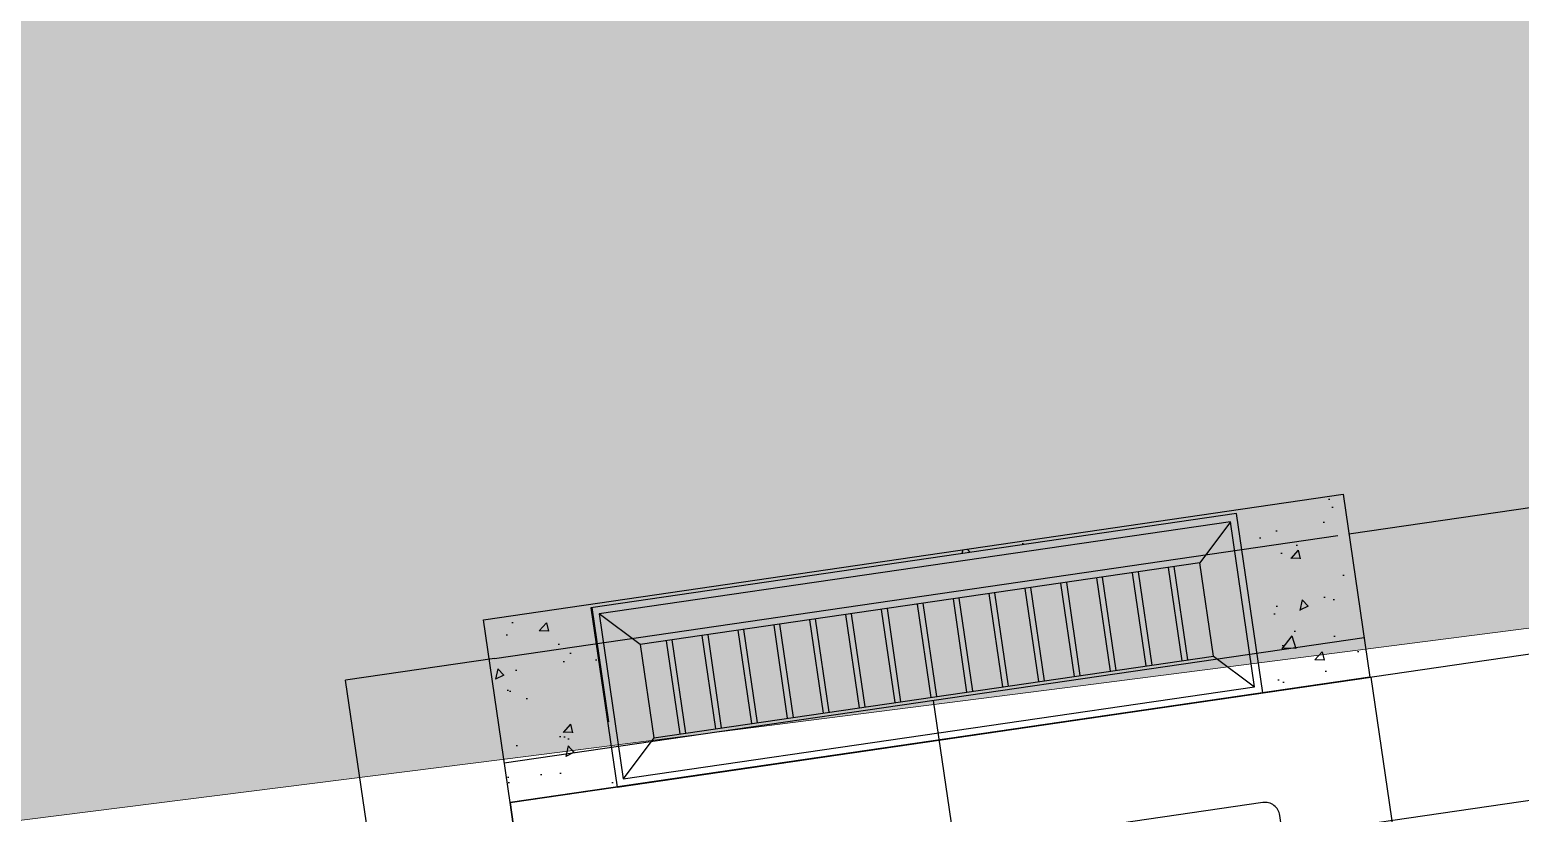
# Model space of a CAD drawing. Header units: millimetres. Extents: x -900937 to 446764, y -52814 to 307651.
# Drawn here: x 67681 to 69737, y 21233 to 22314 of the extents above; entities that cross this region are included whole.
import ezdxf

# ---------------------------------------------------------------- set-up
doc = ezdxf.new("R2010")
doc.units = ezdxf.units.MM
doc.header["$LTSCALE"] = 100
doc.header["$MEASUREMENT"] = 0
doc.linetypes.add('DASHED', pattern=[19.05, 12.7, -6.35])
doc.layers.add('0-HATCH', color=8, linetype='Continuous', lineweight=0)
doc.layers.add('MB- XLHN 20160810$0$1ST_ALIGSIDEWALK', color=5, linetype='Continuous', lineweight=18)
for name, color, linetype in [('4', 4, 'DASHED'), ('8', 8, 'Continuous'), ('CP2-CWS-DT-PJGN-00024$0$timtuyen', 1, 'Continuous')]:
    doc.layers.add(name, color=color, linetype=linetype)
pattern_1 = [(228.2435, (-96.5756, 234.6078), (0.03298895, -0.14017036), [0.015, -0.165]), (283.2435, (-96.5756, 234.6078), (-0.1528629, 0.00589364), [0.012, -0.132]), (177.7921, (-96.57285, 234.59612), (-0.11987384, -0.1342768), [0.01274804, -0.14022842]), (232.0593, (-96.61519, 234.60206), (0.06336603, -0.20649636), [0.0225, -0.2475]), (181.6079, (-96.6099, 234.58486), (-0.16600815, -0.21293495), [0.01912206, -0.2103426]), (287.0593, (-96.61519, 234.60206), (-0.1660083, -0.2129348), [0.018, -0.198]), (257.2435, (-96.60242, 234.5837), (0.09680872, -0.1066024), [0.015, -0.165]), (312.2435, (-96.60242, 234.5837), (-0.1365542, -0.0689547), [0.012, -0.132]), (206.7921, (-96.59435, 234.57482), (-0.03974533, -0.17555714), [0.01274804, -0.14022842]), (240.7435, (-96.5756, 234.6078), (-0.06554216, -0.011952926), [0, -0.1304, 0, -0.134, 0, -0.1325]), (270.7435, (-96.5756, 234.6078), (-0.07052351, -0.063380456), [0, -0.0764, 0, -0.1274, 0, -0.0505]), (310.7435, (-96.581993, 234.65194), (0.019772288, -0.105014576), [0, -0.05, 0, -0.156, 0, -0.207]), (320.7435, (-96.58486, 234.67173), (-0.00309065, -0.11830272), [0, -0.065, 0, -0.1036, 0, -0.147])]

# ---------------------------------------------------------------- blocks, each defined once
blk = doc.blocks.new('N')
blk.add_lwpolyline([(-85.81, 90, 0.414214), (-87.91, 87.9), (-87.91, 2.1, 0.414214), (-85.81, 0), (0, 0, 0.414214), (2.1, 2.1), (2.1, 87.9, 0.414214), (0, 90)], format="xyb", close=True)
blk = doc.blocks.new('dfjghjk')
at = {"layer": '8', "ltscale": 3}
h = blk.add_hatch(dxfattribs=at)
h.set_pattern_fill('AR-CONC', color=256, scale=0.02, angle=98.2435, style=0)
h.set_pattern_definition(pattern_1)
h.paths.add_polyline_path([(-34.6356, 263.2606), (-34.6642, 263.458), (-34.6643, 263.4585), (-34.6722, 263.513), (-34.0784, 263.599), (-34.0776, 263.594), (-34.5224, 263.5296), (-34.4865, 263.2822)])
h.paths.add_polyline_path([(-33.5958, 263.4112), (-33.6317, 263.6586), (-34.0776, 263.594), (-34.0784, 263.599), (-33.4846, 263.6851), (-33.448, 263.4326)])
h = blk.add_hatch(dxfattribs=at)
h.set_pattern_fill('AR-CONC', color=256, scale=0.02, angle=98.2435, style=0)
h.set_pattern_definition(pattern_1)
h.paths.add_polyline_path([(-34.6356, 263.2606), (-34.6642, 263.458), (-34.6643, 263.4585), (-34.6722, 263.513), (-34.0784, 263.599), (-34.0776, 263.594), (-34.5224, 263.5296), (-34.4865, 263.2822)])
h.paths.add_polyline_path([(-33.5958, 263.4112), (-33.6317, 263.6586), (-34.0776, 263.594), (-34.0784, 263.599), (-33.4846, 263.6851), (-33.448, 263.4326)])
at = {"layer": '4', "ltscale": 3}
for p, q in [((-34.6708, 263.5132), (-33.4846, 263.6851)), ((-34.6708, 263.5132), (-33.4846, 263.6851)), ((-33.4846, 263.6851), (-33.448, 263.4326)), ((-33.4846, 263.6851), (-33.448, 263.4326)), ((-33.6401, 263.6473), (-33.6824, 263.5907)), ((-33.6401, 263.6473), (-33.6824, 263.5907)), ((-33.726, 263.5843), (-33.7074, 263.4557)), ((-33.726, 263.5843), (-33.7074, 263.4557)), ((-33.7181, 263.5855), (-33.6994, 263.4568)), ((-33.7181, 263.5855), (-33.6994, 263.4568)), ((-33.8744, 263.5628), (-33.8558, 263.4342)), ((-33.8744, 263.5628), (-33.8558, 263.4342)), ((-33.8665, 263.564), (-33.8479, 263.4353)), ((-33.8665, 263.564), (-33.8479, 263.4353)), ((-33.825, 263.57), (-33.8063, 263.4414)), ((-33.825, 263.57), (-33.8063, 263.4414)), ((-33.817, 263.5712), (-33.7984, 263.4425)), ((-33.817, 263.5712), (-33.7984, 263.4425)), ((-33.7755, 263.5772), (-33.7568, 263.4485)), ((-33.7755, 263.5772), (-33.7568, 263.4485)), ((-33.7676, 263.5783), (-33.7489, 263.4497)), ((-33.7676, 263.5783), (-33.7489, 263.4497)), ((-34.0229, 263.5413), (-34.0043, 263.4127)), ((-34.0229, 263.5413), (-34.0043, 263.4127)), ((-34.015, 263.5425), (-33.9963, 263.4138)), ((-34.015, 263.5425), (-33.9963, 263.4138)), ((-33.9734, 263.5485), (-33.9548, 263.4198)), ((-33.9734, 263.5485), (-33.9548, 263.4198)), ((-33.9655, 263.5496), (-33.9469, 263.421)), ((-33.9655, 263.5496), (-33.9469, 263.421)), ((-33.9239, 263.5557), (-33.9053, 263.427)), ((-33.9239, 263.5557), (-33.9053, 263.427)), ((-33.916, 263.5568), (-33.8974, 263.4282)), ((-33.916, 263.5568), (-33.8974, 263.4282)), ((-34.4544, 263.4788), (-34.511, 263.5211)), ((-34.4544, 263.4788), (-34.511, 263.5211)), ((-34.1713, 263.5198), (-34.1527, 263.3912)), ((-34.1713, 263.5198), (-34.1527, 263.3912)), ((-34.1634, 263.521), (-34.1448, 263.3923)), ((-34.1634, 263.521), (-34.1448, 263.3923)), ((-34.1219, 263.527), (-34.1032, 263.3983)), ((-34.1219, 263.527), (-34.1032, 263.3983)), ((-34.1139, 263.5281), (-34.0953, 263.3995)), ((-34.1139, 263.5281), (-34.0953, 263.3995)), ((-34.0724, 263.5342), (-34.0537, 263.4055)), ((-34.0724, 263.5342), (-34.0537, 263.4055)), ((-34.0645, 263.5353), (-34.0458, 263.4067)), ((-34.0645, 263.5353), (-34.0458, 263.4067)), ((-34.6343, 263.2608), (-34.6708, 263.5132)), ((-34.6343, 263.2608), (-34.6708, 263.5132)), ((-34.3198, 263.4983), (-34.3012, 263.3697)), ((-34.3198, 263.4983), (-34.3012, 263.3697)), ((-34.3119, 263.4995), (-34.2932, 263.3708)), ((-34.3119, 263.4995), (-34.2932, 263.3708)), ((-34.2703, 263.5055), (-34.2517, 263.3768)), ((-34.2703, 263.5055), (-34.2517, 263.3768)), ((-34.2624, 263.5066), (-34.2438, 263.378)), ((-34.2624, 263.5066), (-34.2438, 263.378)), ((-34.2208, 263.5127), (-34.2022, 263.384)), ((-34.2208, 263.5127), (-34.2022, 263.384)), ((-34.2129, 263.5138), (-34.1943, 263.3851)), ((-34.2129, 263.5138), (-34.1943, 263.3851)), ((-34.4188, 263.484), (-34.4001, 263.3553)), ((-34.4188, 263.484), (-34.4001, 263.3553)), ((-34.4108, 263.4851), (-34.3922, 263.3565)), ((-34.4108, 263.4851), (-34.3922, 263.3565)), ((-34.3693, 263.4911), (-34.3506, 263.3625)), ((-34.3693, 263.4911), (-34.3506, 263.3625)), ((-34.3614, 263.4923), (-34.3427, 263.3636)), ((-34.3614, 263.4923), (-34.3427, 263.3636)), ((-34.6553, 263.4598), (-34.8609, 263.43)), ((-33.6638, 263.462), (-33.6072, 263.4197)), ((-33.6638, 263.462), (-33.6072, 263.4197)), ((-34.7849, 262.9055), (-34.8609, 263.43)), ((-33.448, 263.4326), (-34.6343, 263.2608)), ((-33.448, 263.4326), (-34.6343, 263.2608)), ((-33.448, 263.4326), (-34.6343, 263.2608)), ((-33.448, 263.4326), (-34.6343, 263.2608)), ((-34.4358, 263.3502), (-34.4781, 263.2935)), ((-34.4358, 263.3502), (-34.4781, 263.2935)), ((-34.6343, 263.2608), (-34.6057, 263.2649)), ((-34.6343, 263.2608), (-34.6057, 263.2649)), ((-34.6343, 263.2608), (-34.4847, 262.2282)), ((-34.6343, 263.2608), (-34.4847, 262.2282))]:
    blk.add_line(p, q, dxfattribs=at)
at = {"layer": '4', "ltscale": 1.5}
blk.add_line((-34.6343, 263.2608), (-32.8529, 263.5189), dxfattribs=at)
blk.add_line((-34.6343, 263.2608), (-32.8529, 263.5189), dxfattribs=at)
at = {"layer": '4', "ltscale": 3}
blk.add_lwpolyline([(-33.4767, 263.6306), (-32.6836, 263.7455), (-32.6076, 263.2209)], dxfattribs=at)
blk.add_lwpolyline([(-33.4767, 263.6306), (-32.6836, 263.7455), (-32.6076, 263.2209)], dxfattribs=at)
for points in [[(-33.6317, 263.6586), (-34.5224, 263.5296), (-34.4865, 263.2822), (-33.5958, 263.4112)], [(-33.6317, 263.6586), (-34.5224, 263.5296), (-34.4865, 263.2822), (-33.5958, 263.4112)], [(-33.6401, 263.6473), (-34.511, 263.5211), (-34.4781, 263.2935), (-33.6072, 263.4197)], [(-33.6401, 263.6473), (-34.511, 263.5211), (-34.4781, 263.2935), (-33.6072, 263.4197)], [(-33.6824, 263.5907), (-34.4544, 263.4788), (-34.4358, 263.3502), (-33.6638, 263.462)], [(-33.6824, 263.5907), (-34.4544, 263.4788), (-34.4358, 263.3502), (-33.6638, 263.462)]]:
    blk.add_lwpolyline(points, close=True, dxfattribs=at)
at = {"layer": '4', "ltscale": 1.5}
blk.add_lwpolyline([(-33.4467, 263.4328), (-33.2746, 262.2452), (-34.4622, 262.0732), (-34.6343, 263.2608)], close=True, dxfattribs=at)
blk.add_lwpolyline([(-33.4467, 263.4328), (-33.2746, 262.2452), (-34.4622, 262.0732), (-34.6343, 263.2608)], close=True, dxfattribs=at)
at = {"layer": '8', "ltscale": 3}
blk.add_line((-34.5212, 263.5298), (-34.4984, 263.3723), dxfattribs=at)
blk.add_line((-34.5212, 263.5298), (-34.4984, 263.3723), dxfattribs=at)
at = {"layer": '8', "ltscale": 1.5}
for p, q in [((-33.4559, 263.4871), (-34.6422, 263.3153)), ((-33.4559, 263.4871), (-34.6422, 263.3153)), ((-34.0205, 263.1984), (-34.0499, 263.4011)), ((-34.0205, 263.1984), (-34.0499, 263.4011)), ((-33.0221, 263.2923), (-34.4077, 263.0915)), ((-33.0221, 263.2923), (-34.4077, 263.0915))]:
    blk.add_line(p, q, dxfattribs=at)
blk.add_lwpolyline([(-34.6553, 263.4598), (-33.4918, 263.6284)], dxfattribs=at)
blk.add_lwpolyline([(-34.6553, 263.4598), (-33.4918, 263.6284)], dxfattribs=at)
at = {"layer": '8', "ltscale": 3, "xscale": 0.01000000000931323, "yscale": 0.01000000000931323, "zscale": 0.01000000000931323, "rotation": 98.24349617799582}
blk.add_blockref('N', (-33.5722, 263.2421), dxfattribs=at)
blk.add_blockref('N', (-33.5722, 263.2421), dxfattribs=at)

msp = doc.modelspace()

# ---------------------------------------------------------------- hatches: boundary and pattern name
at = {"layer": '0-HATCH'}
h = msp.add_hatch(dxfattribs=at)
h.set_pattern_fill('ANGLE', color=256, scale=100, angle=-14.6984)
h.set_pattern_definition([(44.9883, (-68837.4, -83715.86), (-493.8133, 494.0148), [508, -190.5]), (134.9883, (-68837.4, -83715.86), (-494.0148, -493.8133), [508, -190.5])])
h.paths.add_polyline_path([(135495.9, 32000.9, -0.026195), (145868.7, 33430.8), (164800.9, 35036.4), (164378.4, 40018.6), (139833, 37936.9, -0.024954), (33664.9, 22491.6, -0.02489), (-73239.9, 17699.3), (-75274.1, 17035.2, 0.850603), (-74818.6, 14109.3), (-69323.2, 14072.7), (-26133.7, 14074.5), (34137, 17513.9, 0.023703)])

# ---------------------------------------------------------------- linework, layer by layer
at = {"layer": 'CP2-CWS-DT-PJGN-00024$0$timtuyen'}
msp.add_arc((-67892.2, 1093191.3, 0), 1145005.3, 223.3188578, 281.9329331, dxfattribs=at)
at = {"layer": 'MB- XLHN 20160810$0$1ST_ALIGSIDEWALK'}
msp.add_arc((-67892.2, 1093191.3, 0), 1080505.3, 275.4183585, 280.8497551, dxfattribs=at)

# ---------------------------------------------------------------- block references
at = {"xscale": 999.9999999999999, "yscale": 999.9999999999999, "zscale": 999.9999999999999, "rotation": 0.05812557092628745}
msp.add_blockref('dfjghjk', (103244.6, -241977.5, 0), dxfattribs=at)

doc.saveas('drawing.dxf')
